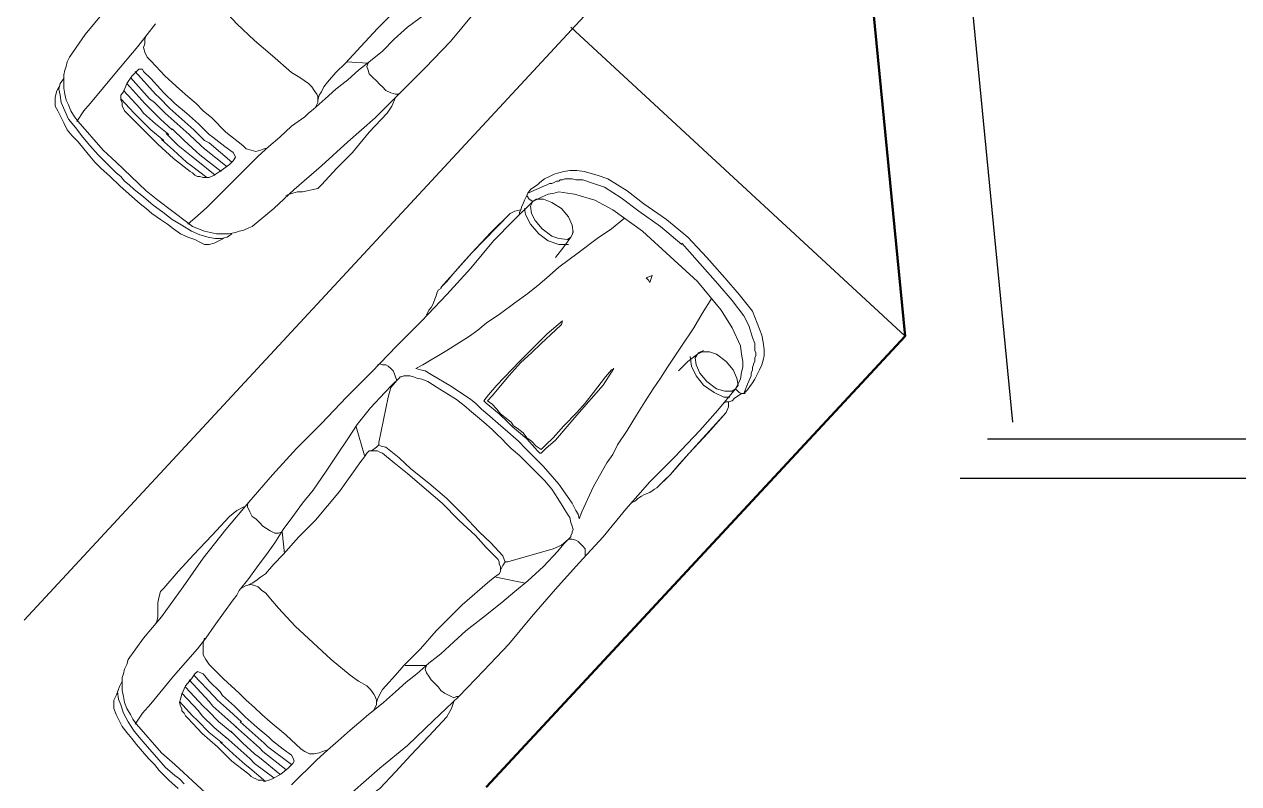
# Model space of a CAD drawing. Header units: metres. Extents: x -24.2 to 51.5, y -28.6 to 30.1.
# Drawn here: x -17.57 to -11.43, y -8.94 to -5.1 of the extents above; entities that cross this region are included whole.
import ezdxf

# ---------------------------------------------------------------- set-up
doc = ezdxf.new("R2010")
doc.units = ezdxf.units.M
for name, color, linetype in [('GF-BLACK', 250, 'Continuous'), ('GF-DARKGRAY', 8, 'Continuous'), ('GF-GRAY', 8, 'Continuous')]:
    doc.layers.add(name, color=color, linetype=linetype)

msp = doc.modelspace()

# ---------------------------------------------------------------- linework, layer by layer
at = {"layer": 'GF-BLACK', "lineweight": 25, "true_color": 0x000000}
for p, q in [((-14.4766, 12.3827), (-12.5758, -7.1146)), ((-12.7025, -7.1991), (11.0973, -7.1991)), ((-12.8413, -7.3982), (11.0973, -7.3982))]:
    msp.add_line(p, q, dxfattribs=at)
at = {"layer": 'GF-BLACK', "lineweight": 50, "true_color": 0x000000}
for p in [(-14.9051, 11.6163), (-15.237, -8.9611)]:
    msp.add_line(p, (-13.1189, -6.6801), dxfattribs=at)
at = {"layer": 'GF-DARKGRAY', "lineweight": 25, "true_color": 0x767676}
for p, q in [((-17.5723, -8.1163), (-13.4206, -3.6327)), ((-13.1189, -6.6801), (-14.8085, -5.1172))]:
    msp.add_line(p, q, dxfattribs=at)
at = {"layer": 'GF-GRAY', "lineweight": 13, "true_color": 0x808080}
for p, q in [((-15.5568, -6.8249), (-15.593, -6.8431)), ((-15.8947, -7.1387), (-15.8525, -7.2836)), ((-14.7542, -7.5672), (-14.7663, -7.6034)), ((-14.8206, -7.706), (-14.8025, -7.706)), ((-15.1887, -7.8991), (-15.0378, -7.9292))]:
    msp.add_line(p, q, dxfattribs=at)
for points in [[(-16.0878, -5.4853), (-16.0818, -5.4612), (-16.0697, -5.4431), (-16.0576, -5.4189), (-16.0395, -5.3948), (-15.9973, -5.3465), (-15.949, -5.2982), (-15.8706, -5.2138), (-15.7861, -5.1232), (-15.6533, -4.9905), (-15.5145, -4.8638), (-15.4904, -4.8517), (-15.4723, -4.8336), (-15.4663, -4.8215), (-15.4602, -4.8094), (-15.4602, -4.7974), (-15.4663, -4.7793), (-15.4723, -4.7672), (-15.4783, -4.7612), (-15.5326, -4.7008), (-15.593, -4.6405), (-15.6714, -4.556), (-15.7559, -4.4776)], [(-16.7697, -4.906), (-16.7456, -4.8939), (-16.7214, -4.8879), (-16.7033, -4.8939), (-16.6852, -4.9), (-16.6671, -4.912), (-16.649, -4.9301), (-16.6128, -4.9663), (-16.5826, -5.0086), (-16.4981, -5.0991), (-16.4076, -5.1836)], [(-15.3033, -5.0508), (-15.418, -5.1896), (-15.5447, -5.3224), (-15.6714, -5.4491), (-15.7982, -5.5758), (-15.9369, -5.6965), (-16.0697, -5.8172), (-16.2085, -5.9379), (-16.3111, -6.0344), (-16.4197, -6.125), (-16.4378, -6.131), (-16.4619, -6.1431), (-16.4861, -6.1491), (-16.5042, -6.1551), (-16.5404, -6.1612), (-16.5706, -6.1612), (-16.6007, -6.1612), (-16.6309, -6.1551), (-16.6611, -6.1491), (-16.6913, -6.137), (-16.7214, -6.125), (-16.7456, -6.1068), (-16.8964, -5.9922), (-16.9568, -5.9439), (-17.1076, -5.7991), (-17.174, -5.7387), (-17.3007, -5.5939), (-17.3188, -5.5698), (-17.3369, -5.5396), (-17.349, -5.5094), (-17.3611, -5.4853), (-17.3671, -5.4551), (-17.3731, -5.425), (-17.3731, -5.3888), (-17.3731, -5.3586), (-17.3671, -5.3344), (-17.3611, -5.3163), (-17.355, -5.2922), (-17.343, -5.2681), (-17.2645, -5.1534), (-17.174, -5.0448)], [(-16.7456, -6.1129), (-16.6973, -6.0706), (-16.649, -6.0284), (-16.5163, -5.8956), (-16.3895, -5.7689), (-16.3352, -5.7206), (-16.2809, -5.6724), (-16.2206, -5.6181), (-16.1542, -5.5698), (-16.1361, -5.5517), (-16.1119, -5.5336), (-16.0516, -5.4793), (-15.9973, -5.431), (-15.9369, -5.3827), (-15.8826, -5.3344), (-15.8223, -5.2862), (-15.7619, -5.2379), (-15.7016, -5.1775), (-15.6352, -5.1172), (-15.5447, -5.0508)], [(-17.3068, -5.5939), (-17.2706, -5.5396), (-17.2283, -5.4913), (-17.1137, -5.3525), (-16.999, -5.2138), (-16.9507, -5.1534), (-16.9085, -5.0991)], [(-16.9568, -5.1594), (-16.9628, -5.1775), (-16.9628, -5.2017), (-16.9688, -5.2198), (-16.9628, -5.2439), (-16.9507, -5.2681), (-16.9326, -5.2862), (-16.8602, -5.3646), (-16.7878, -5.431), (-16.7456, -5.4672), (-16.7033, -5.5034)], [(-16.0999, -5.5215), (-16.0878, -5.4974), (-16.0878, -5.4672), (-16.0938, -5.4551), (-16.1059, -5.437), (-16.118, -5.4189), (-16.1361, -5.4008), (-16.1783, -5.3706), (-16.2206, -5.3465), (-16.3171, -5.262), (-16.4076, -5.1836)], [(-16.7516, -5.5517), (-16.8119, -5.5034), (-16.8662, -5.4491), (-16.8844, -5.431), (-16.9326, -5.3767), (-16.9688, -5.3405), (-16.9749, -5.3284), (-16.993, -5.3284), (-17.005, -5.3405), (-17.0292, -5.3646), (-17.0533, -5.4008), (-17.0714, -5.4431), (-17.0835, -5.4612), (-17.0835, -5.4853), (-17.0775, -5.4974), (-17.0775, -5.5155), (-17.0714, -5.5275), (-17.0654, -5.5396), (-17.0533, -5.5517), (-17.0412, -5.5638), (-16.9688, -5.6362), (-16.8964, -5.7086)], [(-16.7757, -5.5819), (-16.8361, -5.5275), (-16.8904, -5.4732), (-16.9085, -5.4551), (-17.0111, -5.3405)], [(-15.6714, -5.4491), (-15.6835, -5.4551), (-15.6956, -5.4551), (-15.7197, -5.4491), (-15.7438, -5.437), (-15.7619, -5.4189), (-15.774, -5.4069), (-15.7921, -5.3888), (-15.8102, -5.3706), (-15.8283, -5.3525), (-15.8344, -5.3344), (-15.8404, -5.3163), (-15.8344, -5.2982), (-15.943, -5.2922)], [(-17.3731, -5.3767), (-17.3912, -5.4008), (-17.3973, -5.431), (-17.3912, -5.4612), (-17.3852, -5.4974), (-17.3671, -5.5396), (-17.349, -5.5819), (-17.3128, -5.6241), (-17.2766, -5.6724), (-17.2404, -5.7146), (-17.1981, -5.7629), (-17.1559, -5.8051), (-17.1076, -5.8534), (-17.0835, -5.8715), (-17.0654, -5.8956)], [(-16.824, -5.6362), (-16.8844, -5.5819), (-16.9447, -5.5215), (-16.9628, -5.5034), (-17.0533, -5.4008)], [(-16.7999, -5.606), (-16.8602, -5.5517), (-16.9145, -5.4974), (-16.9387, -5.4793), (-17.0352, -5.3706)], [(-17.3973, -5.4189), (-17.4093, -5.4431), (-17.4154, -5.4732), (-17.4154, -5.4913), (-17.4154, -5.5155), (-17.4033, -5.5396), (-17.3912, -5.5638), (-17.3731, -5.6), (-17.355, -5.6362), (-17.3309, -5.6663), (-17.3007, -5.6965), (-17.2706, -5.7327), (-17.2404, -5.7689), (-17.2162, -5.7991), (-17.1861, -5.8293), (-17.1378, -5.8715), (-17.0895, -5.9198)], [(-16.8421, -5.6603), (-16.9085, -5.606), (-16.9688, -5.5517), (-16.9869, -5.5275), (-17.0714, -5.437)], [(-16.8662, -5.6905), (-16.9326, -5.6362), (-16.993, -5.5758), (-17.0171, -5.5517), (-17.0835, -5.4793)], [(-16.3413, -5.7267), (-16.3594, -5.7327), (-16.3775, -5.7387), (-16.4016, -5.7448), (-16.4257, -5.7387), (-16.4499, -5.7327), (-16.468, -5.7146), (-16.5525, -5.6482), (-16.6249, -5.5758), (-16.6671, -5.5396), (-16.7033, -5.5034)], [(-15.6956, -5.4732), (-15.7137, -5.5155), (-15.7378, -5.5517), (-15.8283, -5.6482), (-15.9128, -5.7508), (-15.9913, -5.8293), (-16.0697, -5.9137), (-16.0878, -5.9319), (-16.1119, -5.9379), (-16.1421, -5.9439), (-16.1663, -5.95), (-16.1904, -5.95), (-16.2145, -5.956), (-16.2326, -5.962), (-16.2507, -5.9681)], [(-16.7757, -5.5819), (-16.7154, -5.6362), (-16.6611, -5.6905), (-16.6369, -5.7025), (-16.5223, -5.7991)], [(-16.7516, -5.5517), (-16.6913, -5.606), (-16.6369, -5.6603), (-16.6188, -5.6724), (-16.5585, -5.7206), (-16.5163, -5.7508), (-16.5102, -5.7629)], [(-16.824, -5.6301), (-16.7637, -5.6905), (-16.7033, -5.7448), (-16.6852, -5.7629), (-16.5766, -5.8474)], [(-16.7999, -5.606), (-16.7395, -5.6603), (-16.6792, -5.7146), (-16.6611, -5.7327), (-16.5464, -5.8232)], [(-16.5163, -5.7931), (-16.5344, -5.8112), (-16.5766, -5.8413), (-16.6128, -5.8655), (-16.6369, -5.8775), (-16.655, -5.8775), (-16.6671, -5.8775), (-16.6852, -5.8715), (-16.6973, -5.8715), (-16.7094, -5.8655), (-16.7214, -5.8534), (-16.7335, -5.8474), (-16.818, -5.781), (-16.8964, -5.7086)], [(-16.8783, -5.6844), (-16.818, -5.7387), (-16.7516, -5.7991), (-16.7275, -5.8172), (-16.649, -5.8775)], [(-16.8542, -5.6543), (-16.7938, -5.7146), (-16.7275, -5.7689), (-16.7033, -5.787), (-16.6068, -5.8655)], [(-16.5163, -5.7931), (-16.5042, -5.775), (-16.5102, -5.7629)], [(-14.2171, -6.1793), (-14.3258, -6.0887), (-14.4404, -6.0103), (-14.5249, -5.9439), (-14.6214, -5.8836), (-14.6757, -5.8655), (-14.7421, -5.8474), (-14.7783, -5.8413), (-14.8145, -5.8413), (-14.8447, -5.8474), (-14.8689, -5.8534), (-14.893, -5.8594), (-14.9171, -5.8715), (-14.9413, -5.8836), (-14.9654, -5.9017), (-14.9775, -5.9137), (-14.9956, -5.9258), (-15.0137, -5.9379), (-15.0257, -5.956)], [(-14.8025, -5.8836), (-14.8145, -5.8836), (-14.8266, -5.8836), (-14.8387, -5.8836), (-14.8507, -5.8896), (-14.8628, -5.8896), (-14.8689, -5.8956), (-14.8809, -5.8956), (-14.893, -5.9017), (-14.9051, -5.9077), (-14.9171, -5.9077), (-14.9292, -5.9137), (-14.9413, -5.9198), (-14.9835, -5.9379), (-15.0257, -5.956)], [(-14.2473, -6.2155), (-14.3559, -6.125), (-14.4645, -6.0465), (-14.5551, -5.9801), (-14.6395, -5.9258), (-14.6939, -5.9077), (-14.7482, -5.8896), (-14.7844, -5.8896), (-14.8025, -5.8836)], [(-16.5645, -6.1853), (-16.5887, -6.1974), (-16.6128, -6.2094), (-16.6369, -6.2155), (-16.6611, -6.2155), (-16.6852, -6.2034), (-16.7094, -6.1913), (-16.7456, -6.1793), (-16.7818, -6.1612), (-16.818, -6.137), (-16.8481, -6.1129), (-16.8844, -6.0887), (-16.9266, -6.0586), (-16.9568, -6.0344), (-16.9869, -6.0103), (-17.0412, -5.962), (-17.0895, -5.9198)], [(-16.5223, -6.1612), (-16.5464, -6.1793), (-16.5766, -6.1853), (-16.6068, -6.1853), (-16.643, -6.1793), (-16.6852, -6.1672), (-16.7275, -6.1491), (-16.7757, -6.1189), (-16.824, -6.0887), (-16.8723, -6.0525), (-16.9206, -6.0163), (-16.9688, -5.9741), (-17.0171, -5.9379), (-17.0412, -5.9137), (-17.0654, -5.8956)], [(-14.3076, -6.2758), (-14.4464, -6.1491), (-14.5973, -6.0405), (-14.6878, -5.9922), (-14.7904, -5.962), (-14.8266, -5.956), (-14.8689, -5.95), (-14.893, -5.956), (-14.9232, -5.962), (-14.9533, -5.9741), (-15.0016, -5.9982)], [(-16.655, -8.9913), (-16.8119, -8.8465), (-16.8783, -8.7861), (-17.005, -8.6413), (-17.0231, -8.6172), (-17.0352, -8.593), (-17.0533, -8.5629), (-17.0654, -8.5327), (-17.0714, -8.5025), (-17.0775, -8.4723), (-17.0775, -8.4422), (-17.0775, -8.406), (-17.0714, -8.3879), (-17.0654, -8.3637), (-17.0533, -8.3396), (-17.0473, -8.3155), (-16.9688, -8.2068), (-16.8783, -8.0982), (-16.7697, -7.9474), (-16.6671, -7.8025), (-16.5525, -7.6577), (-16.4378, -7.5189), (-16.3171, -7.3801), (-16.1964, -7.2474), (-16.0697, -7.1206), (-15.943, -6.9879), (-15.8163, -6.8612), (-15.6895, -6.7284), (-15.5628, -6.6017), (-15.4361, -6.4689), (-15.3154, -6.3362), (-15.2007, -6.1974), (-15.0982, -6.0948), (-15.0016, -5.9982)], [(-15.0318, -5.9681), (-15.0438, -5.9922), (-15.0499, -6.0103), (-15.0559, -6.0224), (-15.062, -6.0405), (-15.068, -6.0525), (-15.068, -6.0646)], [(-15.0257, -5.956), (-15.0318, -5.9681), (-15.0197, -5.9862), (-15.0016, -5.9982)], [(-15.1163, -6.0586), (-15.3094, -6.2577), (-15.4059, -6.3663), (-15.4663, -6.4327)], [(-15.1163, -6.0586), (-15.2128, -6.1551), (-15.3094, -6.2577), (-15.3576, -6.312), (-15.4059, -6.3663), (-15.4361, -6.4025), (-15.4663, -6.4327)], [(-15.062, -6.0405), (-15.0921, -6.0465), (-15.1163, -6.0586)], [(-15.0137, -6.1129), (-15.0378, -6.0646), (-15.0438, -6.0344)], [(-14.537, -6.0827), (-14.6033, -6.137), (-14.6757, -6.1853), (-14.7723, -6.2577), (-14.8689, -6.3301), (-14.9171, -6.3724), (-14.9654, -6.4146), (-15.0257, -6.4629), (-15.0921, -6.5112), (-15.1645, -6.5655), (-15.237, -6.6137), (-15.2792, -6.6499), (-15.3214, -6.6801), (-15.4361, -6.7525), (-15.5568, -6.8249)], [(-15.0137, -6.1129), (-14.9714, -6.1612), (-14.9232, -6.1974)], [(-14.8206, -6.2155), (-14.8689, -6.2155), (-14.9232, -6.1974)], [(-14.7964, -6.1491), (-14.8025, -6.1672), (-14.8085, -6.1793), (-14.8447, -6.2275), (-14.887, -6.2818)], [(-14.2171, -6.1793), (-14.1206, -6.2818), (-14.0301, -6.3844), (-13.9577, -6.4689), (-13.8913, -6.5534), (-13.8671, -6.6137), (-13.843, -6.6741), (-13.837, -6.7103), (-13.8309, -6.7465), (-13.8309, -6.7767), (-13.837, -6.8008), (-13.843, -6.8249), (-13.8551, -6.8491), (-13.8671, -6.8732), (-13.8792, -6.8974), (-13.8913, -6.9155), (-13.9033, -6.9336), (-13.9154, -6.9517), (-13.9335, -6.9698)], [(-14.2473, -6.2094), (-14.1568, -6.312), (-14.0663, -6.4146), (-13.9939, -6.4991), (-13.9335, -6.5775), (-13.9094, -6.6258), (-13.8913, -6.6862), (-13.8792, -6.7163), (-13.8792, -6.7405)], [(-14.3076, -6.2758), (-14.1689, -6.4025), (-14.0482, -6.5474), (-13.9939, -6.6379), (-13.9516, -6.7284), (-13.9456, -6.7706), (-13.9395, -6.8068), (-13.9395, -6.837), (-13.9456, -6.8612), (-13.9516, -6.8974), (-13.9758, -6.9456)], [(-14.3982, -6.3724), (-14.4283, -6.3844), (-14.4163, -6.3965)], [(-14.3982, -6.3724), (-14.4102, -6.4086), (-14.4163, -6.3965)], [(-15.4602, -6.4267), (-15.4663, -6.4387), (-15.4783, -6.4448), (-15.4844, -6.4568), (-15.4904, -6.475), (-15.4964, -6.4931), (-15.5025, -6.5112), (-15.5085, -6.5232), (-15.5145, -6.5353), (-15.5266, -6.5474), (-15.5326, -6.5594), (-15.5387, -6.5715)], [(-14.0964, -6.487), (-14.1447, -6.5655), (-14.187, -6.6379), (-14.2533, -6.7344), (-14.3197, -6.837), (-14.3559, -6.8913), (-14.3921, -6.9456), (-14.4344, -7.012), (-14.4766, -7.0784), (-14.5249, -7.1568), (-14.5732, -7.2293), (-14.5973, -7.2775), (-14.6275, -7.3198), (-14.6939, -7.4405), (-14.7542, -7.5672)], [(-14.8507, -6.6017), (-14.9292, -6.6681), (-15.068, -6.8068), (-15.1826, -6.9275), (-15.2249, -6.9758), (-15.249, -7.006), (-15.243, -7.012), (-15.237, -7.018), (-15.1706, -7.0724), (-15.1283, -7.1146), (-15.1042, -7.1387)], [(-14.8507, -6.6017), (-14.8568, -6.6198), (-14.887, -6.6499), (-14.9594, -6.7163), (-15.0076, -6.7646), (-15.062, -6.8129), (-15.1223, -6.8793), (-15.1706, -6.9396), (-15.2068, -6.9818), (-15.2309, -7.006), (-15.2068, -7.0241), (-15.1826, -7.0482), (-15.1645, -7.0724), (-15.1404, -7.0905), (-15.1102, -7.1146), (-15.0982, -7.1327)], [(-14.1387, -6.7525), (-14.1628, -6.7646), (-14.1689, -6.7706), (-14.2171, -6.8068), (-14.2654, -6.8551)], [(-13.8792, -6.7405), (-13.8792, -6.7525), (-13.8732, -6.7646), (-13.8732, -6.7767), (-13.8792, -6.7887), (-13.8792, -6.7948), (-13.8792, -6.8068), (-13.8852, -6.8189), (-13.8852, -6.8249), (-13.8913, -6.837), (-13.8913, -6.8491), (-13.8973, -6.8672), (-13.8973, -6.8793), (-13.9154, -6.9215), (-13.9335, -6.9698)], [(-14.2051, -6.7827), (-14.199, -6.831), (-14.1749, -6.8793), (-14.1387, -6.9275), (-14.0844, -6.9637), (-14.0361, -6.9879), (-14.0059, -6.9879)], [(-15.7861, -6.8249), (-15.774, -6.8189), (-15.7619, -6.8249), (-15.7438, -6.8249), (-15.7318, -6.831), (-15.7197, -6.843), (-15.7076, -6.8551), (-15.7016, -6.8672), (-15.6956, -6.8853), (-15.6895, -6.9034)], [(-15.593, -6.8431), (-15.5688, -6.8491), (-15.5447, -6.8551), (-15.5145, -6.8732)], [(-15.3154, -6.9999), (-15.4119, -6.9336), (-15.5145, -6.8732)], [(-14.5913, -6.8431), (-14.6456, -6.9275), (-14.7783, -7.0784), (-14.887, -7.2051), (-14.9352, -7.2474), (-14.9594, -7.2715), (-14.9654, -7.2715), (-14.9775, -7.2594), (-15.0318, -7.1991), (-15.074, -7.1629), (-15.1042, -7.1387)], [(-14.5913, -6.8431), (-14.6033, -6.8491), (-14.6335, -6.8853), (-14.6939, -6.9637), (-14.7361, -7.018), (-14.7783, -7.0663), (-14.8447, -7.1327), (-14.899, -7.1931), (-14.9352, -7.2293), (-14.9594, -7.2534), (-14.9835, -7.2353), (-15.0076, -7.2112), (-15.0318, -7.1931), (-15.0499, -7.1689), (-15.0801, -7.1448), (-15.0982, -7.1327)], [(-17.0111, -8.6413), (-16.9749, -8.587), (-16.9326, -8.5387), (-16.818, -8.3999), (-16.6973, -8.2611), (-16.655, -8.2068), (-16.6128, -8.1465), (-16.5645, -8.0801), (-16.5163, -8.0137), (-16.4981, -7.9896), (-16.4861, -7.9655), (-16.4378, -7.9051), (-16.3895, -7.8387), (-16.3473, -7.7844), (-16.305, -7.7241), (-16.2628, -7.6577), (-16.2145, -7.5913), (-16.1663, -7.5249), (-16.1119, -7.4586), (-16.0456, -7.362), (-15.9852, -7.2715), (-15.9369, -7.1991), (-15.8887, -7.1267), (-15.8223, -7.0422), (-15.7499, -6.9637), (-15.7137, -6.9275), (-15.6775, -6.8913)], [(-15.8163, -7.2594), (-15.7921, -7.2413), (-15.7801, -7.2293), (-15.7801, -7.2172), (-15.7318, -6.9879), (-15.7197, -6.9396), (-15.6895, -6.9034)], [(-15.6775, -6.8913), (-15.6714, -6.8853), (-15.6654, -6.8853), (-15.6533, -6.8793), (-15.6473, -6.8793), (-15.6232, -6.8793), (-15.6051, -6.8853), (-15.5869, -6.8913), (-15.5628, -6.8974), (-15.5326, -6.9094), (-15.4844, -6.9396), (-15.4361, -6.9698), (-15.3878, -6.9999), (-15.3395, -7.0362), (-15.3214, -7.0543), (-15.2913, -7.0784), (-15.249, -7.1146), (-15.2068, -7.1508), (-15.1826, -7.1749), (-15.1585, -7.1991)], [(-13.9758, -6.9456), (-14.0663, -7.0543), (-14.1568, -7.1568), (-14.2835, -7.2896), (-14.4102, -7.4163), (-14.5309, -7.5551), (-14.6456, -7.6939), (-14.7663, -7.8267), (-14.887, -7.9594), (-15.0076, -8.0982), (-15.1223, -8.237), (-15.249, -8.3698), (-15.3757, -8.5025), (-15.5025, -8.6232), (-15.6352, -8.7499), (-15.774, -8.8646), (-15.9128, -8.9853)], [(-13.9456, -6.9698), (-13.9637, -6.9818), (-13.9818, -6.9939), (-13.9939, -7.006), (-14.012, -7.012), (-14.024, -7.012), (-14.0361, -7.018)], [(-13.9275, -6.9698), (-13.9456, -6.9698), (-13.9576, -6.9637), (-13.9758, -6.9456)], [(-15.3154, -6.9999), (-15.2913, -7.018), (-15.2611, -7.0482), (-15.2188, -7.0844), (-15.1766, -7.1206), (-15.1283, -7.1629)], [(-14.012, -7.012), (-14.012, -7.0362), (-14.024, -7.0663)], [(-14.024, -7.0663), (-14.2111, -7.2715), (-14.3076, -7.3801), (-14.374, -7.4465)], [(-14.024, -7.0663), (-14.1145, -7.1689), (-14.2111, -7.2715), (-14.2594, -7.3258), (-14.3076, -7.3801), (-14.3378, -7.4103), (-14.374, -7.4465)], [(-14.7663, -7.6034), (-14.7723, -7.5793), (-14.7844, -7.5611), (-14.8025, -7.5249), (-14.8689, -7.4284), (-14.9473, -7.3379), (-14.9654, -7.3198), (-14.9956, -7.2896), (-15.0378, -7.2474), (-15.074, -7.2112), (-15.1283, -7.1629)], [(-15.7801, -7.2293), (-15.768, -7.2353), (-15.7438, -7.2413), (-15.6775, -7.2956), (-15.6171, -7.3499), (-15.5266, -7.4224), (-15.4361, -7.5008)], [(-14.8085, -7.6939), (-14.8085, -7.6879), (-14.8025, -7.6758), (-14.8025, -7.6698), (-14.7964, -7.6577), (-14.8025, -7.6396), (-14.8085, -7.6215), (-14.8145, -7.5974), (-14.8266, -7.5793), (-14.8447, -7.5491), (-14.8749, -7.5008), (-14.9051, -7.4525), (-14.9413, -7.4103), (-14.9835, -7.368), (-15.0016, -7.3499), (-15.0318, -7.3198), (-15.068, -7.2836), (-15.1102, -7.2474), (-15.1344, -7.2232), (-15.1585, -7.1991)], [(-16.4378, -7.9353), (-16.4197, -7.9292), (-16.4016, -7.9172), (-16.3775, -7.8991), (-16.3533, -7.881), (-16.3111, -7.8327), (-16.2628, -7.7844), (-16.1844, -7.6939), (-16.0999, -7.6094), (-15.9792, -7.4646), (-15.8706, -7.3137), (-15.8525, -7.2896), (-15.8404, -7.2715), (-15.8283, -7.2594), (-15.8163, -7.2594), (-15.7982, -7.2594), (-15.7861, -7.2594), (-15.774, -7.2655), (-15.7619, -7.2715), (-15.7016, -7.3198), (-15.6352, -7.3741), (-15.5507, -7.4465), (-15.4602, -7.5249)], [(-14.362, -7.4344), (-14.374, -7.4465), (-14.3861, -7.4525), (-14.3921, -7.4586), (-14.4102, -7.4706), (-14.4283, -7.4767), (-14.4404, -7.4827), (-14.4525, -7.4887), (-14.4706, -7.5008), (-14.4826, -7.5129), (-14.4947, -7.5189), (-14.5068, -7.5249)], [(-16.4619, -7.543), (-16.4981, -7.5611), (-16.5344, -7.5913), (-16.6249, -7.6879), (-16.7154, -7.7844), (-16.7938, -7.8689), (-16.8662, -7.9534), (-16.8844, -7.9715), (-16.8904, -7.9956), (-16.8964, -8.0258), (-16.8964, -8.056), (-16.8964, -8.0801), (-16.8964, -8.0982), (-16.9025, -8.1224), (-16.9085, -8.1344)], [(-16.4378, -7.5189), (-16.4438, -7.531), (-16.4438, -7.543), (-16.4318, -7.5672), (-16.4197, -7.5913), (-16.4016, -7.6034), (-16.3835, -7.6215), (-16.3654, -7.6396), (-16.3473, -7.6517), (-16.3292, -7.6637), (-16.305, -7.6758), (-16.2869, -7.6758), (-16.2688, -7.6698), (-16.2568, -7.7784)], [(-15.7921, -8.5327), (-15.7861, -8.5146), (-15.774, -8.4905), (-15.7619, -8.4663), (-15.7438, -8.4482), (-15.6956, -8.3939), (-15.6533, -8.3456), (-15.5688, -8.2611), (-15.4904, -8.1706), (-15.3576, -8.0379), (-15.2188, -7.9172), (-15.1947, -7.8991), (-15.1706, -7.881), (-15.1645, -7.8689), (-15.1645, -7.8568), (-15.1645, -7.8448), (-15.1706, -7.8327), (-15.1706, -7.8206), (-15.1766, -7.8086), (-15.237, -7.7482), (-15.2913, -7.6879), (-15.3757, -7.6094), (-15.4602, -7.5249)], [(-15.1404, -7.8206), (-15.1464, -7.8086), (-15.1525, -7.7905), (-15.2128, -7.7241), (-15.2732, -7.6698), (-15.3516, -7.5853), (-15.4361, -7.5008)], [(-16.2206, -8.9491), (-16.0938, -8.8223), (-16.0395, -8.7741), (-15.9852, -8.7258), (-15.9249, -8.6715), (-15.8585, -8.6172), (-15.8404, -8.5991), (-15.8163, -8.581), (-15.7559, -8.5327), (-15.6956, -8.4784), (-15.6413, -8.4301), (-15.5869, -8.3879), (-15.5266, -8.3336), (-15.4663, -8.2853), (-15.3999, -8.2249), (-15.3395, -8.1706), (-15.249, -8.0982), (-15.1585, -8.0258), (-15.0921, -7.9715), (-15.0257, -7.9172), (-14.9473, -7.8448), (-14.8749, -7.7663), (-14.8447, -7.7301), (-14.8085, -7.6939)], [(-15.1645, -7.8629), (-15.1525, -7.8387), (-15.1404, -7.8206), (-15.1283, -7.8206), (-14.899, -7.7543), (-14.8568, -7.7361), (-14.8206, -7.706)], [(-14.7361, -7.7905), (-14.7361, -7.7784), (-14.7361, -7.7663), (-14.7361, -7.7543), (-14.7482, -7.7422), (-14.7602, -7.7301), (-14.7723, -7.718), (-14.7844, -7.712), (-14.8025, -7.706)], [(-16.474, -7.9534), (-16.4499, -7.9413), (-16.4257, -7.9353), (-16.4076, -7.9413), (-16.3895, -7.9474), (-16.3714, -7.9655), (-16.3533, -7.9775), (-16.3171, -8.0198), (-16.2869, -8.056), (-16.2025, -8.1465), (-16.1119, -8.231)], [(-16.6611, -8.2068), (-16.6671, -8.231), (-16.6671, -8.2491), (-16.6671, -8.2732), (-16.6671, -8.2913), (-16.655, -8.3155), (-16.6369, -8.3396), (-16.5645, -8.412), (-16.4861, -8.4844), (-16.4499, -8.5206), (-16.4076, -8.5568)], [(-15.8042, -8.5689), (-15.7921, -8.5448), (-15.7921, -8.5206), (-15.7982, -8.5025), (-15.8042, -8.4905), (-15.8223, -8.4663), (-15.8404, -8.4482), (-15.8826, -8.4241), (-15.9249, -8.3939), (-16.0214, -8.3155), (-16.1119, -8.231)], [(-15.3757, -8.5025), (-15.3878, -8.5025), (-15.3999, -8.5086), (-15.424, -8.4965), (-15.4482, -8.4844), (-15.4663, -8.4723), (-15.4783, -8.4542), (-15.4964, -8.4361), (-15.5145, -8.418), (-15.5266, -8.3999), (-15.5387, -8.3818), (-15.5447, -8.3637), (-15.5387, -8.3456), (-15.6473, -8.3456)], [(-16.4559, -8.6051), (-16.5102, -8.5508), (-16.5706, -8.4965), (-16.5826, -8.4784), (-16.6369, -8.4241), (-16.6671, -8.3879), (-16.6792, -8.3818), (-16.6973, -8.3758), (-16.7094, -8.3879), (-16.7275, -8.412), (-16.7576, -8.4482), (-16.7757, -8.4905), (-16.7818, -8.5146), (-16.7878, -8.5327), (-16.7818, -8.5508), (-16.7757, -8.5629), (-16.7757, -8.5749), (-16.7637, -8.587), (-16.7576, -8.5991), (-16.7456, -8.6111), (-16.6731, -8.6896), (-16.5947, -8.756)], [(-16.474, -8.6292), (-16.5344, -8.5749), (-16.5947, -8.5206), (-16.6128, -8.5025), (-16.7154, -8.3939)], [(-17.0956, -8.4663), (-17.1076, -8.4965), (-17.1197, -8.5206), (-17.1197, -8.5448), (-17.1197, -8.5629), (-17.1076, -8.593), (-17.0956, -8.6172), (-17.0775, -8.6534), (-17.0533, -8.6836), (-17.0292, -8.7137), (-17.005, -8.7439), (-16.9749, -8.7801), (-16.9447, -8.8163), (-16.9145, -8.8465), (-16.8904, -8.8767), (-16.8421, -8.9249), (-16.7938, -8.9672)], [(-17.0775, -8.4241), (-17.0895, -8.4482), (-17.1016, -8.4784), (-17.0956, -8.5146), (-17.0835, -8.5448), (-17.0714, -8.587), (-17.0473, -8.6292), (-17.0171, -8.6775), (-16.9809, -8.7198), (-16.9387, -8.768), (-16.9025, -8.8103), (-16.8602, -8.8586), (-16.8119, -8.9008), (-16.7878, -8.9189), (-16.7637, -8.943)], [(-16.5223, -8.6836), (-16.5887, -8.6292), (-16.643, -8.5749), (-16.6671, -8.5508), (-16.7576, -8.4542)], [(-16.4981, -8.6594), (-16.5585, -8.6051), (-16.6188, -8.5508), (-16.6369, -8.5267), (-16.7395, -8.418)], [(-16.5706, -8.7379), (-16.6369, -8.6836), (-16.6973, -8.6232), (-16.7214, -8.5991), (-16.7878, -8.5267)], [(-16.5464, -8.7137), (-16.6128, -8.6594), (-16.6731, -8.5991), (-16.6913, -8.5749), (-16.7757, -8.4844)], [(-15.3999, -8.5267), (-15.4119, -8.5629), (-15.4361, -8.6051), (-15.5266, -8.7017), (-15.6171, -8.7982), (-15.6956, -8.8827), (-15.774, -8.9672), (-15.7921, -8.9792), (-15.8163, -8.9913), (-15.8404, -8.9973), (-15.8706, -8.9973), (-15.8947, -9.0034), (-15.9188, -9.0034), (-15.9369, -9.0094), (-15.955, -9.0215)], [(-16.0456, -8.7741), (-16.0637, -8.7801), (-16.0818, -8.7861), (-16.1059, -8.7922), (-16.13, -8.7922), (-16.1542, -8.7801), (-16.1723, -8.768), (-16.2507, -8.6956), (-16.3292, -8.6292), (-16.3714, -8.593), (-16.4076, -8.5568)], [(-16.5042, -8.6534), (-16.4438, -8.7077), (-16.3835, -8.762), (-16.3654, -8.7801), (-16.2507, -8.8706)], [(-16.48, -8.6292), (-16.4197, -8.6836), (-16.3594, -8.7379), (-16.3413, -8.756), (-16.2206, -8.8465)], [(-16.4559, -8.6051), (-16.3956, -8.6594), (-16.3352, -8.7077), (-16.3171, -8.7258), (-16.2628, -8.768), (-16.2206, -8.7982), (-16.2145, -8.8103)], [(-16.5525, -8.7077), (-16.4921, -8.762), (-16.4318, -8.8163), (-16.4076, -8.8404), (-16.3111, -8.9129)], [(-16.5283, -8.6775), (-16.468, -8.7379), (-16.4076, -8.7922), (-16.3835, -8.8103), (-16.2809, -8.8948)], [(-16.2145, -8.8404), (-16.2387, -8.8646), (-16.2749, -8.8948), (-16.3171, -8.9189), (-16.3352, -8.9249), (-16.3594, -8.931), (-16.3714, -8.9249), (-16.3895, -8.9249), (-16.4016, -8.9189), (-16.4137, -8.9129), (-16.4257, -8.9068), (-16.4378, -8.8948), (-16.5223, -8.8284), (-16.5947, -8.756)], [(-16.5826, -8.7318), (-16.5163, -8.7922), (-16.4559, -8.8465), (-16.4318, -8.8646), (-16.3533, -8.931)], [(-16.2145, -8.8404), (-16.2085, -8.8284), (-16.2145, -8.8103)]]:
    msp.add_lwpolyline(points, dxfattribs=at)
for points in [[(-15.0016, -5.9982), (-15.0137, -6.0224), (-15.0076, -6.0586), (-14.9895, -6.0948), (-14.9533, -6.137), (-14.9051, -6.1732), (-14.8689, -6.1853), (-14.8266, -6.1913), (-14.8085, -6.1793), (-14.7964, -6.1551), (-14.8025, -6.1189), (-14.8206, -6.0767), (-14.8568, -6.0344), (-14.9051, -6.0043), (-14.9473, -5.9862), (-14.9835, -5.9862)], [(-13.9758, -6.9456), (-13.9939, -6.9577), (-14.0301, -6.9577), (-14.0723, -6.9456), (-14.1206, -6.9094), (-14.1568, -6.8672), (-14.1749, -6.8249), (-14.1809, -6.7887), (-14.1689, -6.7706), (-14.1447, -6.7586), (-14.1085, -6.7586), (-14.0723, -6.7706), (-14.024, -6.8068), (-13.9878, -6.8491), (-13.9697, -6.8913), (-13.9637, -6.9275)]]:
    msp.add_lwpolyline(points, close=True, dxfattribs=at)

doc.saveas('drawing.dxf')
